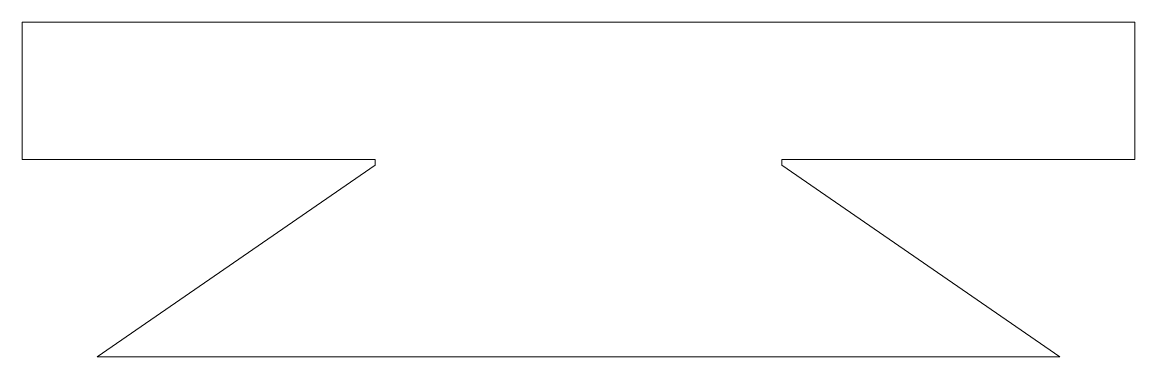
# Model space of a CAD drawing. Header units: inches. Extents: x -16.2 to 16.2, y -3.8 to 6.
import ezdxf

# ---------------------------------------------------------------- set-up
doc = ezdxf.new("R2010")
doc.units = ezdxf.units.IN
doc.header["$MEASUREMENT"] = 0

msp = doc.modelspace()

# ---------------------------------------------------------------- linework, layer by layer
at = {"color": 7, "linetype": 'Continuous', "lineweight": 15}
for p, q in [((-16.237, 6), (-16.237, 2)), ((16.237, 6), (-16.237, 6)), ((16.237, 6), (16.237, 2)), ((-16.237, 2), (-5.933, 2)), ((-5.933, 2), (-5.933, 1.833)), ((5.933, 2), (16.237, 2)), ((5.933, 1.833), (5.933, 2)), ((-14.05, -3.758), (-5.933, 1.833)), ((5.933, 1.833), (14.05, -3.758)), ((-14.05, -3.758), (14.05, -3.758))]:
    msp.add_line(p, q, dxfattribs=at)

doc.saveas('drawing.dxf')
